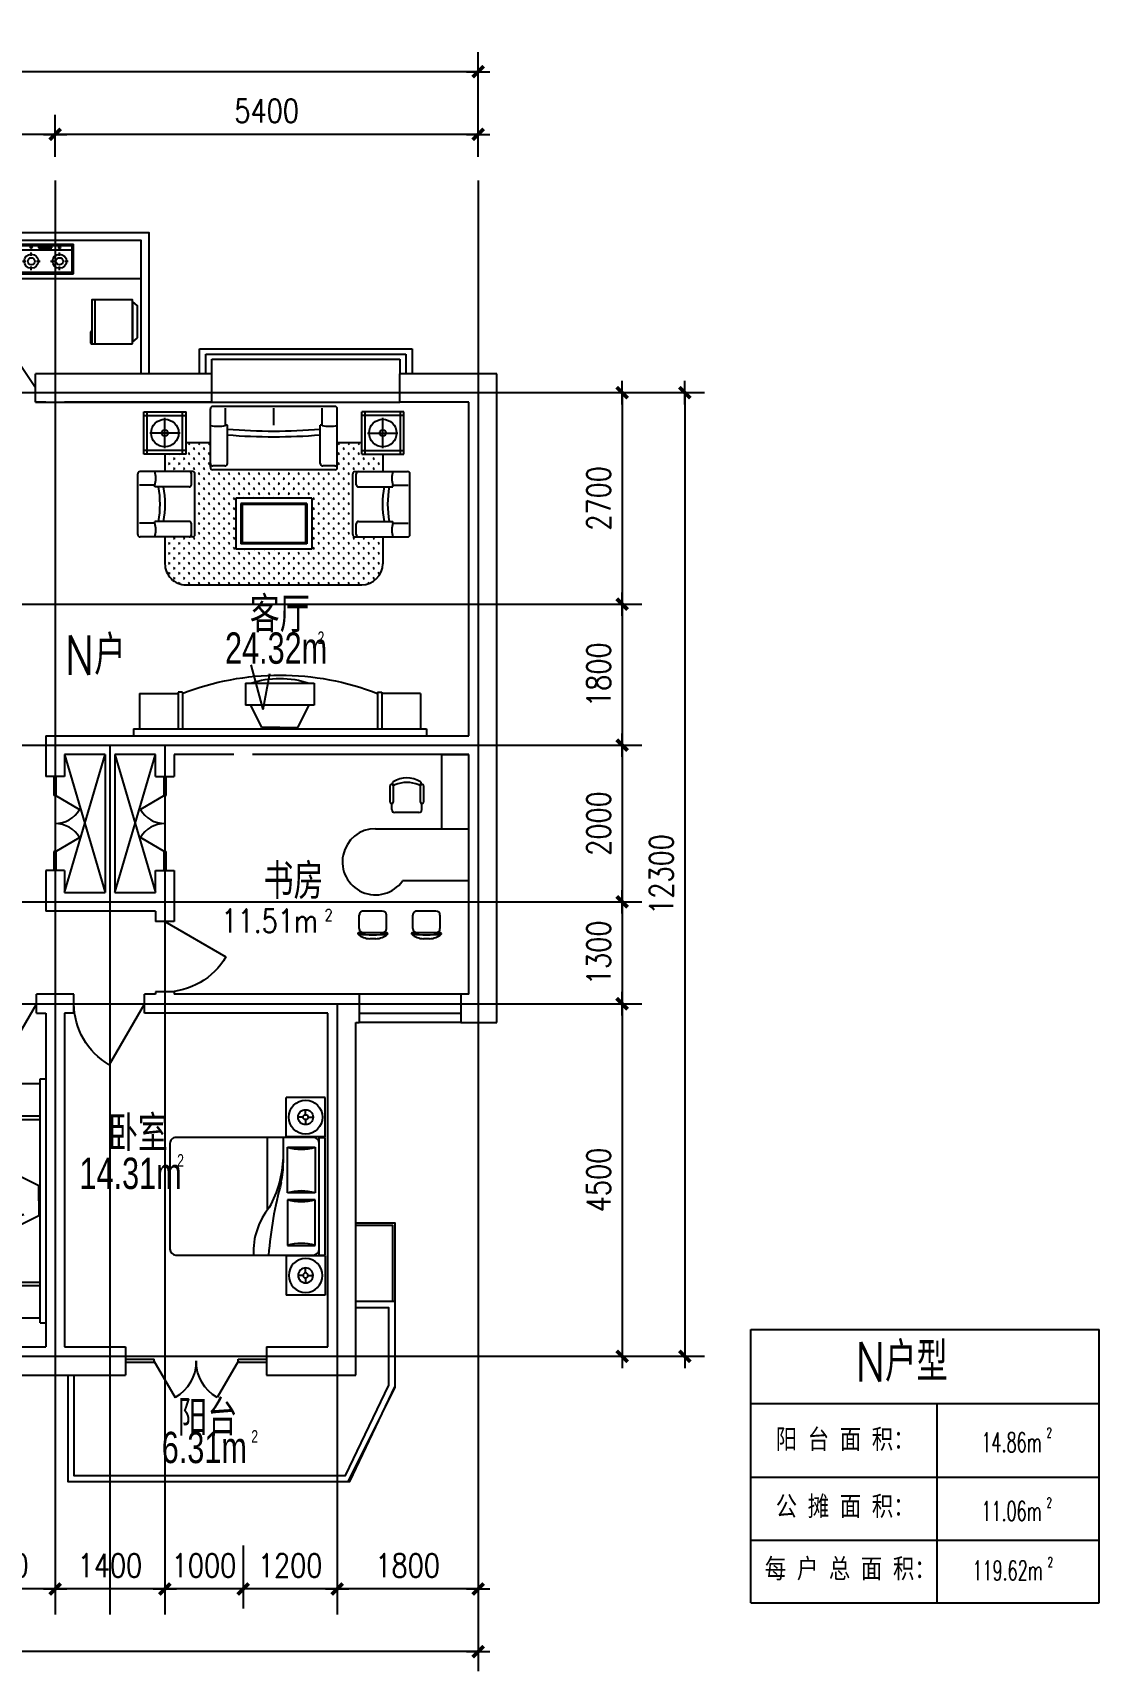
# Model space of a CAD drawing. Header units: millimetres. Extents: x 1132 to 30928, y 558 to 21471.
# Drawn here: x 17314 to 30928, y 558 to 21471 of the extents above; entities that cross this region are included whole.
import ezdxf
from ezdxf.enums import TextEntityAlignment as Align

# ---------------------------------------------------------------- set-up
doc = ezdxf.new("R2010")
doc.units = ezdxf.units.MM
for name, color, linetype in [('BALCONY', 6, 'Continuous'), ('DOTE', 1, 'Continuous'), ('PUB_DIM', 3, 'Continuous'), ('PUB_TEXT', 7, 'Continuous'), ('PUB_WALL', 255, 'Continuous'), ('STAIR', 2, 'Continuous'), ('WALL', 255, 'Continuous'), ('WINDOW', 2, 'Continuous'), ('WINDOW_TEXT', 7, 'Continuous'), ('家具布置', 6, 'Continuous')]:
    doc.layers.add(name, color=color, linetype=linetype)
doc.styles.add('-宋体', font='SimSun.ttf', dxfattribs={"width": 0.8})
doc.styles.add('_HZTXT', font='txt.shx', dxfattribs={"bigfont": 'HZTXT.shx'})
doc.styles.add('DIM_FONT', font='SIMPLEX.shx', dxfattribs={"width": 0.8})
doc.styles.add('SIMPLEX', font='SIMPLEX.SHX')
doc.styles.get("Standard").update_dxf_attribs({"font": 'arial.ttf'})
doc.dimstyles.new('DIMN', dxfattribs={"dimtxt": 300, "dimasz": 1, "dimexe": 250, "dimexo": 300, "dimgap": 150, "dimtad": 1, "dimdec": 0, "dimdsep": 46, "dimtxsty": 'DIM_FONT', "dimblk": '_DIMX', "dimcen": 2.5, "dimclrt": 7, "dimadec": 0, "dimazin": 0, "dimtfac": 1, "dimtdec": 0, "dimtix": 1, "dimtmove": 2, "dimatfit": 3, "dimldrblk": '_DIMX', "dimfxl": 1, "dimtolj": 1, "dimtzin": 0, "dimarcsym": 0})

# ---------------------------------------------------------------- blocks, each defined once
blk = doc.blocks.new('_DIMX')
blk.add_line((-150, 0), (150, 0))
at = {"const_width": 50}
blk.add_lwpolyline([(-70, -70), (70, 70)], dxfattribs=at)
blk = doc.blocks.new('*D69')
at = {"layer": 'DEFPOINTS', "color": 0, "transparency": 16777216}
for p in [(4400, 2461), (23000, 2461), (4400, 808)]:
    blk.add_point(p, dxfattribs=at)
at = {"layer": 'PUB_DIM', "color": 0, "lineweight": -2, "transparency": 16777216}
for p, q in [((4400, 2161), (4400, 558)), ((23000, 2161), (23000, 558)), ((22999, 808), (4401, 808))]:
    blk.add_line(p, q, dxfattribs=at)
at = {"layer": 'PUB_DIM', "color": 0, "lineweight": -2, "transparency": 16777216, "rotation": 180}
blk.add_blockref('_DIMX', (4400, 808), dxfattribs=at)
at = {"layer": 'PUB_DIM', "color": 0, "lineweight": -2, "transparency": 16777216}
blk.add_blockref('_DIMX', (23000, 808), dxfattribs=at)
at = {"layer": 'PUB_DIM', "color": 7, "transparency": 16777216, "insert": (13700, 1108), "char_height": 300, "attachment_point": 5, "style": 'DIM_FONT'}
blk.add_mtext('\\A1;18600', dxfattribs=at)
blk = doc.blocks.new('*D70')
at = {"layer": 'DEFPOINTS', "color": 0, "transparency": 16777216}
for p in [(4400, 20974), (4400, 19587), (23000, 19587)]:
    blk.add_point(p, dxfattribs=at)
at = {"layer": 'PUB_DIM', "color": 0, "lineweight": -2, "transparency": 16777216}
for p, q in [((4400, 19887), (4400, 21224)), ((23000, 19887), (23000, 21224)), ((22999, 20974), (4401, 20974))]:
    blk.add_line(p, q, dxfattribs=at)
at = {"layer": 'PUB_DIM', "color": 0, "lineweight": -2, "transparency": 16777216, "rotation": 180}
blk.add_blockref('_DIMX', (4400, 20974), dxfattribs=at)
at = {"layer": 'PUB_DIM', "color": 0, "lineweight": -2, "transparency": 16777216}
blk.add_blockref('_DIMX', (23000, 20974), dxfattribs=at)
at = {"layer": 'PUB_DIM', "color": 7, "transparency": 16777216, "insert": (13700, 21274), "char_height": 300, "attachment_point": 5, "style": 'DIM_FONT'}
blk.add_mtext('\\A1;18600', dxfattribs=at)
blk = doc.blocks.new('*D71')
at = {"layer": 'DEFPOINTS', "color": 0, "transparency": 16777216}
for p in [(17600, 2461), (19000, 2461), (17600, 1608)]:
    blk.add_point(p, dxfattribs=at)
at = {"layer": 'PUB_DIM', "color": 0, "lineweight": -2, "transparency": 16777216}
for p, q in [((17600, 2161), (17600, 1358)), ((19000, 2161), (19000, 1358)), ((18999, 1608), (17601, 1608))]:
    blk.add_line(p, q, dxfattribs=at)
at = {"layer": 'PUB_DIM', "color": 0, "lineweight": -2, "transparency": 16777216, "rotation": 180}
blk.add_blockref('_DIMX', (17600, 1608), dxfattribs=at)
at = {"layer": 'PUB_DIM', "color": 0, "lineweight": -2, "transparency": 16777216}
blk.add_blockref('_DIMX', (19000, 1608), dxfattribs=at)
at = {"layer": 'PUB_DIM', "color": 7, "transparency": 16777216, "insert": (18300, 1908), "char_height": 300, "attachment_point": 5, "style": 'DIM_FONT'}
blk.add_mtext('\\A1;1400', dxfattribs=at)
blk = doc.blocks.new('M_A1SFU')
blk.add_line((-0.5, 0), (0, -0.866))
blk.add_arc((-0.5, 0), 1, 300, 0)
blk = doc.blocks.new('*D72')
at = {"layer": 'DEFPOINTS', "color": 0, "transparency": 16777216}
for p in [(17600, 20174), (17600, 19587), (23000, 19587)]:
    blk.add_point(p, dxfattribs=at)
at = {"layer": 'PUB_DIM', "color": 0, "lineweight": -2, "transparency": 16777216}
for p, q in [((17600, 19887), (17600, 20424)), ((23000, 19887), (23000, 20424)), ((22999, 20174), (17601, 20174))]:
    blk.add_line(p, q, dxfattribs=at)
at = {"layer": 'PUB_DIM', "color": 0, "lineweight": -2, "transparency": 16777216, "rotation": 180}
blk.add_blockref('_DIMX', (17600, 20174), dxfattribs=at)
at = {"layer": 'PUB_DIM', "color": 0, "lineweight": -2, "transparency": 16777216}
blk.add_blockref('_DIMX', (23000, 20174), dxfattribs=at)
at = {"layer": 'PUB_DIM', "color": 7, "transparency": 16777216, "insert": (20300, 20474), "char_height": 300, "attachment_point": 5, "style": 'DIM_FONT'}
blk.add_mtext('\\A1;5400', dxfattribs=at)
blk = doc.blocks.new('_E0QFP')
blk.add_line((-10, 70), (690, 70))
for points in [[(-10, 670), (690, 670), (690, 20), (-10, 20)], [(85, 750), (595, 750), (665, 670), (15, 670)]]:
    blk.add_lwpolyline(points, close=True)
blk.add_lwpolyline([(-10, 20), (190, 20), (190, 10, -0.414214), (180, 0), (0, 0, -0.414214), (-10, 10)], format="xyb", close=True)
at = {"style": 'DIM_FONT', "width": 0.8, "flags": 9}
for tag in ['XSIZE', 'YSIZE']:
    blk.add_attdef(tag, (0, 0), '', height=0.5, dxfattribs=at)
blk = doc.blocks.new('A$C75D87381')
at = {"layer": '家具布置', "rotation": 180}
blk.add_blockref('_E0QFP', (690, 750), dxfattribs=at)
blk = doc.blocks.new('A$C45721480')
at = {"xscale": 0.8, "yscale": 0.8, "zscale": 0.8, "rotation": 270}
blk.add_blockref('A$C75D87381', (0, 560), dxfattribs=at)
blk = doc.blocks.new('*D81')
at = {"layer": 'DEFPOINTS', "color": 0, "transparency": 16777216}
for p in [(16100, 2461), (17600, 2461), (16100, 1608)]:
    blk.add_point(p, dxfattribs=at)
at = {"layer": 'PUB_DIM', "color": 0, "lineweight": -2, "transparency": 16777216}
for p, q in [((16100, 2161), (16100, 1358)), ((17600, 2161), (17600, 1358)), ((17599, 1608), (16101, 1608))]:
    blk.add_line(p, q, dxfattribs=at)
at = {"layer": 'PUB_DIM', "color": 0, "lineweight": -2, "transparency": 16777216, "rotation": 180}
blk.add_blockref('_DIMX', (16100, 1608), dxfattribs=at)
at = {"layer": 'PUB_DIM', "color": 0, "lineweight": -2, "transparency": 16777216}
blk.add_blockref('_DIMX', (17600, 1608), dxfattribs=at)
at = {"layer": 'PUB_DIM', "color": 7, "transparency": 16777216, "insert": (16850, 1908), "char_height": 300, "attachment_point": 5, "style": 'DIM_FONT'}
blk.add_mtext('\\A1;1500', dxfattribs=at)
blk = doc.blocks.new('A$C6EB1532F')
at = {"layer": '家具布置'}
for p, q in [((80, 3463), (0, 3463)), ((80, 0), (80, 3463)), ((500, 3393), (80, 3393)), ((500, 3393), (500, 2935)), ((516, 2935), (80, 2935)), ((516, 2885), (516, 2935)), ((516, 2885), (80, 2885)), ((516, 578), (80, 578)), ((516, 528), (80, 528)), ((500, 70), (500, 528)), ((516, 578), (516, 528)), ((80, 0), (0, 0)), ((500, 70), (80, 70))]:
    blk.add_line(p, q, dxfattribs=at)
at = {"layer": '家具布置', "linetype": 'ByBlock'}
for p, q in [((363, 2136), (363, 1326)), ((622, 2136), (363, 2136)), ((622, 1326), (622, 2136)), ((99, 1943), (363, 2076)), ((99, 1731), (99, 1943)), ((99, 1731), (99, 1519)), ((311, 1532), (735, 1611)), ((99, 1519), (363, 1387)), ((311, 1532), (839, 1392)), ((622, 1326), (363, 1326))]:
    blk.add_line(p, q, dxfattribs=at)
at = {"layer": '家具布置'}
blk.add_arc((-2461, 1731), 3178, 338.718, 21.282, dxfattribs=at)
at = {"layer": '家具布置', "linetype": 'ByBlock'}
blk.add_arc((-400, 1731), 1078, 341.2967, 18.7033, dxfattribs=at)
blk = doc.blocks.new('*D60')
at = {"layer": 'DEFPOINTS', "color": 0, "transparency": 16777216}
for p in [(15000, 20174), (15000, 19587), (17600, 19587)]:
    blk.add_point(p, dxfattribs=at)
at = {"layer": 'PUB_DIM', "color": 0, "lineweight": -2, "transparency": 16777216}
for p, q in [((15000, 19887), (15000, 20424)), ((17600, 19887), (17600, 20424)), ((17599, 20174), (15001, 20174))]:
    blk.add_line(p, q, dxfattribs=at)
at = {"layer": 'PUB_DIM', "color": 0, "lineweight": -2, "transparency": 16777216, "rotation": 180}
blk.add_blockref('_DIMX', (15000, 20174), dxfattribs=at)
at = {"layer": 'PUB_DIM', "color": 0, "lineweight": -2, "transparency": 16777216}
blk.add_blockref('_DIMX', (17600, 20174), dxfattribs=at)
at = {"layer": 'PUB_DIM', "color": 7, "transparency": 16777216, "insert": (16300, 20474), "char_height": 300, "attachment_point": 5, "style": 'DIM_FONT'}
blk.add_mtext('\\A1;2600', dxfattribs=at)
blk = doc.blocks.new('M_A8WDW')
for p, q in [((-0.5, 0.011), (-0.299, 0.011)), ((-0.3, 0), (-0.15, -0.26)), ((-0.299, -0.013), (-0.299, 0.013)), ((0.3, 0), (0.15, -0.26)), ((0.299, -0.013), (0.299, 0.013)), ((0.299, 0.011), (0.5, 0.011)), ((-0.5, -0.011), (-0.299, -0.011)), ((0.299, -0.011), (0.5, -0.011))]:
    blk.add_line(p, q)
for centre, start, end in [((-0.3, 0), 300, 0), ((0.3, 0), 180, 240)]:
    blk.add_arc(centre, 0.3, start, end)
blk = doc.blocks.new('M_B8IMA')
for p, q in [((0.2774, 1.9293), (0.202, 1.6557)), ((0.5, 0), (0.2774, 1.9293)), ((0.202, 1.6557), (0.1396, 1.3096)), ((0.1396, 1.3096), (0.093, 0.9062)), ((0.093, 0.9062), (0.0642, 0.4632)), ((-0.5, 0.5), (0.0562, 0.5)), ((0.0562, 0.5), (0.0562, -0.5)), ((0.0642, 0.4632), (0.0545, 0)), ((-0.5, 0.15), (0.0562, 0.15)), ((-0.5, -0.15), (0.0562, -0.15)), ((-0.5, -0.5), (0.0562, -0.5))]:
    blk.add_line(p, q)
blk = doc.blocks.new('A$C67D46364')
at = {"layer": '家具布置'}
for p, q in [((0, 720), (378, 720)), ((0, 720), (0, 0)), ((18, 702), (360, 702)), ((18, 702), (18, 18)), ((159, 653), (159, 608)), ((306, 702), (306, 18)), ((360, 702), (360, 18)), ((378, 720), (378, 0)), ((47, 540), (92, 540)), ((159, 473), (159, 428)), ((227, 540), (272, 540)), ((330, 448), (330, 277)), ((344, 448), (330, 448)), ((344, 277), (344, 448)), ((159, 293), (159, 248)), ((330, 277), (344, 277)), ((0, 0), (378, 0)), ((18, 18), (360, 18)), ((47, 180), (92, 180)), ((159, 113), (159, 68)), ((227, 180), (272, 180))]:
    blk.add_line(p, q, dxfattribs=at)
for centre, radius in [((159, 540), 90), ((159, 540), 45), ((336, 541), 10.8), ((159, 180), 90), ((159, 180), 45), ((333, 180), 10.8)]:
    blk.add_circle(centre, radius, dxfattribs=at)
blk = doc.blocks.new('*D84')
at = {"layer": 'DEFPOINTS', "color": 0, "transparency": 16777216}
for p in [(23665, 9078), (23665, 4578), (24838, 4578)]:
    blk.add_point(p, dxfattribs=at)
at = {"layer": 'PUB_DIM', "color": 0, "lineweight": -2, "transparency": 16777216}
for p, q in [((23965, 9078), (25088, 9078)), ((24838, 9077), (24838, 4579)), ((23965, 4578), (25088, 4578))]:
    blk.add_line(p, q, dxfattribs=at)
for p, rotation in [((24838, 9078), 90), ((24838, 4578), 270)]:
    blk.add_blockref('_DIMX', p, dxfattribs=dict(at, rotation=rotation))
at = {"layer": 'PUB_DIM', "color": 7, "transparency": 16777216, "insert": (24538, 6828), "char_height": 300, "attachment_point": 5, "rotation": 90, "style": 'DIM_FONT'}
blk.add_mtext('\\A1;4500', dxfattribs=at)
blk = doc.blocks.new('*D85')
at = {"layer": 'DEFPOINTS', "color": 0, "transparency": 16777216}
for p in [(23665, 16878), (23665, 4578), (25638, 4578)]:
    blk.add_point(p, dxfattribs=at)
at = {"layer": 'PUB_DIM', "color": 0, "lineweight": -2, "transparency": 16777216}
for p, q in [((23965, 16878), (25888, 16878)), ((25638, 16877), (25638, 4579)), ((23965, 4578), (25888, 4578))]:
    blk.add_line(p, q, dxfattribs=at)
for p, rotation in [((25638, 16878), 90), ((25638, 4578), 270)]:
    blk.add_blockref('_DIMX', p, dxfattribs=dict(at, rotation=rotation))
at = {"layer": 'PUB_DIM', "color": 7, "transparency": 16777216, "insert": (25338, 10728), "char_height": 300, "attachment_point": 5, "rotation": 90, "style": 'DIM_FONT'}
blk.add_mtext('\\A1;12300', dxfattribs=at)
blk = doc.blocks.new('*D86')
at = {"layer": 'DEFPOINTS', "color": 0, "transparency": 16777216}
for p in [(21200, 2461), (23000, 2461), (21200, 1608)]:
    blk.add_point(p, dxfattribs=at)
at = {"layer": 'PUB_DIM', "color": 0, "lineweight": -2, "transparency": 16777216}
for p, q in [((21200, 2161), (21200, 1358)), ((23000, 2161), (23000, 1358)), ((22999, 1608), (21201, 1608))]:
    blk.add_line(p, q, dxfattribs=at)
at = {"layer": 'PUB_DIM', "color": 0, "lineweight": -2, "transparency": 16777216, "rotation": 180}
blk.add_blockref('_DIMX', (21200, 1608), dxfattribs=at)
at = {"layer": 'PUB_DIM', "color": 0, "lineweight": -2, "transparency": 16777216}
blk.add_blockref('_DIMX', (23000, 1608), dxfattribs=at)
at = {"layer": 'PUB_DIM', "color": 7, "transparency": 16777216, "insert": (22100, 1908), "char_height": 300, "attachment_point": 5, "style": 'DIM_FONT'}
blk.add_mtext('\\A1;1800', dxfattribs=at)
blk = doc.blocks.new('*D87')
at = {"layer": 'DEFPOINTS', "color": 0, "transparency": 16777216}
for p in [(19000, 2461), (20000, 2461), (19000, 1608)]:
    blk.add_point(p, dxfattribs=at)
at = {"layer": 'PUB_DIM', "color": 0, "lineweight": -2, "transparency": 16777216}
for p, q in [((19000, 2161), (19000, 1358)), ((20000, 2161), (20000, 1358)), ((18999, 1608), (18998, 1608)), ((20000, 1608), (19000, 1608)), ((20001, 1608), (20002, 1608))]:
    blk.add_line(p, q, dxfattribs=at)
blk.add_blockref('_DIMX', (19000, 1608), dxfattribs=at)
at = {"layer": 'PUB_DIM', "color": 0, "lineweight": -2, "transparency": 16777216, "rotation": 180}
blk.add_blockref('_DIMX', (20000, 1608), dxfattribs=at)
at = {"layer": 'PUB_DIM', "color": 7, "transparency": 16777216, "insert": (19500, 1908), "char_height": 300, "attachment_point": 5, "style": 'DIM_FONT'}
blk.add_mtext('\\A1;1000', dxfattribs=at)
blk = doc.blocks.new('*D88')
at = {"layer": 'DEFPOINTS', "color": 0, "transparency": 16777216}
for p in [(20000, 2461), (21200, 2461), (20000, 1608)]:
    blk.add_point(p, dxfattribs=at)
at = {"layer": 'PUB_DIM', "color": 0, "lineweight": -2, "transparency": 16777216}
for p, q in [((20000, 2161), (20000, 1358)), ((21200, 2161), (21200, 1358)), ((21199, 1608), (20001, 1608))]:
    blk.add_line(p, q, dxfattribs=at)
at = {"layer": 'PUB_DIM', "color": 0, "lineweight": -2, "transparency": 16777216, "rotation": 180}
blk.add_blockref('_DIMX', (20000, 1608), dxfattribs=at)
at = {"layer": 'PUB_DIM', "color": 0, "lineweight": -2, "transparency": 16777216}
blk.add_blockref('_DIMX', (21200, 1608), dxfattribs=at)
at = {"layer": 'PUB_DIM', "color": 7, "transparency": 16777216, "insert": (20600, 1908), "char_height": 300, "attachment_point": 5, "style": 'DIM_FONT'}
blk.add_mtext('\\A1;1200', dxfattribs=at)
blk = doc.blocks.new('12PLMP12')
at = {"color": 0, "linetype": 'ByBlock'}
for p, q in [((-1.25, 0), (-3.75, 0)), ((0, 1.25), (0, 3.75)), ((1.25, 0), (3.75, 0)), ((0, -1.25), (0, -3.75))]:
    blk.add_line(p, q, dxfattribs=at)
for radius in [8.5, 3.75, 1.25]:
    blk.add_circle((0, 0), radius, dxfattribs=at)
blk = doc.blocks.new('A$C3C5D3AC8')
at = {"layer": '家具布置'}
for p, q in [((1481, 2020), (1481, 2520)), ((1981, 2520), (1481, 2520)), ((1981, 2020), (1981, 2520)), ((0, 1934), (0, 586)), ((1829, 2010), (76, 2010)), ((1245, 1094), (1245, 2010)), ((1448, 1699), (1448, 2010)), ((1981, 2020), (1481, 2020)), ((1499, 1303), (1499, 1887)), ((1499, 1887), (1854, 1887)), ((1854, 1887), (1854, 1303)), ((1905, 510), (1905, 2010)), ((1905, 2010), (1981, 2010)), ((1981, 510), (1981, 2010)), ((1854, 1303), (1499, 1303)), ((1499, 1217), (1499, 633)), ((1854, 1217), (1499, 1217)), ((1854, 633), (1854, 1217)), ((1499, 633), (1854, 633)), ((76, 510), (1829, 510)), ((1981, 500), (1481, 500)), ((1481, 500), (1481, 0)), ((1905, 510), (1981, 510)), ((1981, 500), (1981, 0)), ((1981, 0), (1481, 0))]:
    blk.add_line(p, q, dxfattribs=at)
for centre, radius, start, end in [((76, 1934), 76.2, 90, 180), ((1676, 2496), 635, 253.7398, 286.2602), ((1829, 1934), 76.2, 0, 90), ((51, 1803), 1397, 330.7142, 358.0668), ((228, 1699), 1219, 347.5333, 0.0186), ((6299, 102), 5058, 164.7211, 175.3804), ((1676, 693), 635, 73.7398, 106.2602), ((1962, 548), 898, 140.4539, 182.4327), ((1676, 1827), 635, 253.7398, 286.2602), ((1676, 24), 635, 73.7398, 106.2602), ((76, 586), 76.2, 180, 270), ((1829, 586), 76.2, 270, 0)]:
    blk.add_arc(centre, radius, start, end, dxfattribs=at)
at = {"layer": '家具布置', "xscale": 25.40000000000001, "yscale": 25.40000000000001, "zscale": 25.40000000000001, "rotation": 90}
blk.add_blockref('12PLMP12', (1731, 2270), dxfattribs=at)
at = {"layer": '家具布置', "extrusion": (0, 0, -1), "xscale": 25.40000000000001, "yscale": 25.40000000000001, "zscale": -25.40000000000001, "rotation": 270}
blk.add_blockref('12PLMP12', (-1731, 250), dxfattribs=at)
blk = doc.blocks.new('A$C0D1E5493')
at = {"xscale": -1}
blk.add_blockref('A$C3C5D3AC8', (1981, 0), dxfattribs=at)
blk = doc.blocks.new('*D89')
at = {"layer": 'DEFPOINTS', "color": 0, "transparency": 16777216}
for p in [(23665, 14178), (23665, 12378), (24838, 12378)]:
    blk.add_point(p, dxfattribs=at)
at = {"layer": 'PUB_DIM', "color": 0, "lineweight": -2, "transparency": 16777216}
for p, q in [((23965, 14178), (25088, 14178)), ((24838, 14177), (24838, 12379)), ((23965, 12378), (25088, 12378))]:
    blk.add_line(p, q, dxfattribs=at)
for p, rotation in [((24838, 14178), 90), ((24838, 12378), 270)]:
    blk.add_blockref('_DIMX', p, dxfattribs=dict(at, rotation=rotation))
at = {"layer": 'PUB_DIM', "color": 7, "transparency": 16777216, "insert": (24538, 13278), "char_height": 300, "attachment_point": 5, "rotation": 90, "style": 'DIM_FONT'}
blk.add_mtext('\\A1;1800', dxfattribs=at)
blk = doc.blocks.new('*D90')
at = {"layer": 'DEFPOINTS', "color": 0, "transparency": 16777216}
for p in [(23665, 16878), (23665, 14178), (24838, 14178)]:
    blk.add_point(p, dxfattribs=at)
at = {"layer": 'PUB_DIM', "color": 0, "lineweight": -2, "transparency": 16777216}
for p, q in [((23965, 16878), (25088, 16878)), ((24838, 16877), (24838, 14179)), ((23965, 14178), (25088, 14178))]:
    blk.add_line(p, q, dxfattribs=at)
for p, rotation in [((24838, 16878), 90), ((24838, 14178), 270)]:
    blk.add_blockref('_DIMX', p, dxfattribs=dict(at, rotation=rotation))
at = {"layer": 'PUB_DIM', "color": 7, "transparency": 16777216, "insert": (24538, 15528), "char_height": 300, "attachment_point": 5, "rotation": 90, "style": 'DIM_FONT'}
blk.add_mtext('\\A1;2700', dxfattribs=at)
blk = doc.blocks.new('*D91')
at = {"layer": 'DEFPOINTS', "color": 0, "transparency": 16777216}
for p in [(23665, 12378), (23665, 10378), (24838, 10378)]:
    blk.add_point(p, dxfattribs=at)
at = {"layer": 'PUB_DIM', "color": 0, "lineweight": -2, "transparency": 16777216}
for p, q in [((23965, 12378), (25088, 12378)), ((24838, 12377), (24838, 10379)), ((23965, 10378), (25088, 10378))]:
    blk.add_line(p, q, dxfattribs=at)
for p, rotation in [((24838, 12378), 90), ((24838, 10378), 270)]:
    blk.add_blockref('_DIMX', p, dxfattribs=dict(at, rotation=rotation))
at = {"layer": 'PUB_DIM', "color": 7, "transparency": 16777216, "insert": (24538, 11378), "char_height": 300, "attachment_point": 5, "rotation": 90, "style": 'DIM_FONT'}
blk.add_mtext('\\A1;2000', dxfattribs=at)
blk = doc.blocks.new('M_C38OKK')
for p, q in [((-969, 1545), (-969, 1644)), ((-869, 1365), (-869, 1825)), ((-801, 1820), (-576, 1820)), ((-509, 1437), (-509, 1752)), ((-801, 1370), (-576, 1370)), ((860, 1550), (860, 0)), ((-8, 0), (-8, 1102)), ((1128, 830), (1128, 1230)), ((1178, 1280), (1278, 1280)), ((1303, 1305), (1578, 1305)), ((1578, 1255), (1303, 1255)), ((-869, 473), (-869, 933)), ((-801, 928), (-576, 928)), ((-509, 546), (-509, 861)), ((-969, 654), (-969, 753)), ((1178, 780), (1278, 780)), ((1303, 805), (1578, 805)), ((1578, 755), (1303, 755)), ((-801, 478), (-576, 478)), ((860, 450), (2092, 450)), ((2092, 450), (2092, 0)), ((-8, 0), (2092, 0))]:
    blk.add_line(p, q)
for centre, radius, start, end in [((310, 1550), 550, 360, 234.6112), ((-653, 1635), 316, 139.2735, 178.2349), ((1809, 1595), 2713, 174.8023, 185.1977), ((-885, 1834), 10, 67.33, 139.2735), ((-889, 1825), 20, 360, 67.33), ((-801, 1752), 67.5, 90, 180), ((-576, 1752), 67.5, 360, 90), ((-653, 1555), 316, 181.7651, 220.7265), ((-889, 1365), 20, 292.67, 360), ((-801, 1437), 67.5, 180, 270), ((-576, 1437), 67.5, 270, 360), ((-885, 1356), 10, 220.7265, 292.67), ((1178, 1230), 50, 90, 180), ((1303, 1280), 25, 90, 270), ((1578, 1280), 25, 270, 90), ((1617, 1240), 28.1, 31.8908, 201.2393), ((1076, 1030), 552, 338.7607, 21.2393), ((1279, 1030), 426, 328.1092, 31.8908), ((-653, 743), 316, 139.2735, 178.2349), ((1809, 703), 2713, 174.8023, 185.1977), ((-885, 942), 10, 67.33, 139.2735), ((-889, 933), 20, 360, 67.33), ((-801, 861), 67.5, 90, 180), ((-576, 861), 67.5, 360, 90), ((1178, 830), 50, 180, 270), ((1617, 820), 28.1, 158.7607, 328.1092), ((-653, 663), 316, 181.7651, 220.7265), ((-801, 546), 67.5, 180, 270), ((-576, 546), 67.5, 270, 360), ((1303, 780), 25, 90, 270), ((1578, 780), 25, 270, 90), ((-885, 464), 10, 220.7265, 292.67), ((-889, 473), 20, 292.67, 360)]:
    blk.add_arc(centre, radius, start, end)
at = {"width": 0.8, "flags": 9}
for tag in ['XSIZE', 'YSIZE']:
    blk.add_attdef(tag, (0, 0), '', height=0.5, dxfattribs=at)
blk = doc.blocks.new('_WBLK')
for p, q in [((-0.5, 0.5), (0.5, 0.5)), ((0.5, 0.167), (-0.5, 0.167)), ((0.5, -0.167), (-0.5, -0.167)), ((-0.5, -0.5), (0.5, -0.5))]:
    blk.add_line(p, q)
at = {"layer": 'WINDOW_TEXT', "style": 'SIMPLEX', "flags": 9}
blk.add_attdef('A', text='', height=1, dxfattribs=at).set_placement((0, 1.5), align=Align.MIDDLE)
blk = doc.blocks.new('*D92')
at = {"layer": 'DEFPOINTS', "color": 0, "transparency": 16777216}
for p in [(23665, 10378), (23665, 9078), (24838, 9078)]:
    blk.add_point(p, dxfattribs=at)
at = {"layer": 'PUB_DIM', "color": 0, "lineweight": -2, "transparency": 16777216}
for p, q in [((23965, 10378), (25088, 10378)), ((24838, 10377), (24838, 9079)), ((23965, 9078), (25088, 9078))]:
    blk.add_line(p, q, dxfattribs=at)
for p, rotation in [((24838, 10378), 90), ((24838, 9078), 270)]:
    blk.add_blockref('_DIMX', p, dxfattribs=dict(at, rotation=rotation))
at = {"layer": 'PUB_DIM', "color": 7, "transparency": 16777216, "insert": (24538, 9728), "char_height": 300, "attachment_point": 5, "rotation": 90, "style": 'DIM_FONT'}
blk.add_mtext('\\A1;1300', dxfattribs=at)
blk = doc.blocks.new('A$C21544F06')
at = {"layer": '家具布置'}
h = blk.add_hatch(dxfattribs=at)
h.set_pattern_fill('GRASS', color=256, scale=100, style=0)
h.set_pattern_definition([(90, (-71558.435, 48106.934), (-70.71068, 70.71068), [18.75, -122.67136]), (45, (-71558.44, 48106.93), (-70.71068, 70.71068), [18.75, -81.25]), (135, (-71558.44, 48106.93), (-70.71068, -70.71068), [18.75, -81.25])])
edge = h.paths.add_edge_path()
edge.add_line((1851, 3475), (2231, 3475))
edge.add_arc((2231, 3175), 300, 0, 90, ccw=False)
edge.add_line((2531, 3175), (2531, 1929))
edge.add_line((2531, 1929), (2024, 1929))
edge.add_line((2024, 1929), (2024, 2469))
edge.add_line((2024, 2469), (1304, 2469))
edge.add_line((1304, 2469), (1304, 1929))
edge.add_line((1304, 1929), (899, 1929))
edge.add_line((899, 1929), (899, 2793))
edge.add_arc((844, 2785), 56, 8.2578, 128.1393)
edge.add_line((809, 2829), (515, 2829))
edge.add_line((515, 2829), (515, 3175))
edge.add_line((515, 3175), (678, 3175))
edge.add_line((678, 3175), (678, 3475))
edge.add_line((678, 3475), (924, 3475))
edge.add_line((924, 3475), (924, 3130))
edge.add_arc((964, 3099), 50.4, 141.8607, 261.7422)
edge.add_line((957, 3049), (1819, 3049))
edge.add_arc((1812, 3099), 50.4, 278.2578, 398.1393)
edge.add_line((1851, 3130), (1851, 3475))
edge = h.paths.add_edge_path()
edge.add_line((1851, 384), (2231, 384))
edge.add_arc((2231, 684), 300, 270, 360)
edge.add_line((2531, 684), (2531, 1929))
edge.add_line((2531, 1929), (2024, 1929))
edge.add_line((2024, 1929), (2024, 1389))
edge.add_line((2024, 1389), (1304, 1389))
edge.add_line((1304, 1389), (1304, 1929))
edge.add_line((1304, 1929), (899, 1929))
edge.add_line((899, 1929), (899, 1065))
edge.add_arc((844, 1073), 56, 231.8607, 351.7422, ccw=False)
edge.add_line((809, 1029), (515, 1029))
edge.add_line((515, 1029), (515, 684))
edge.add_line((515, 684), (678, 684))
edge.add_line((678, 684), (678, 384))
edge.add_line((678, 384), (924, 384))
edge.add_line((924, 384), (924, 729))
edge.add_arc((964, 760), 50.4, 98.2578, 218.1393, ccw=False)
edge.add_line((957, 810), (1819, 810))
edge.add_arc((1812, 760), 50.4, -38.1393, 81.7422, ccw=False)
edge.add_line((1851, 729), (1851, 384))
for p, q in [((78, 3775), (78, 3175)), ((678, 3775), (78, 3775)), ((678, 3725), (78, 3725)), ((128, 3775), (128, 3175)), ((628, 3175), (628, 3775)), ((678, 3175), (678, 3775)), ((924, 3081), (924, 3826)), ((1819, 3859), (957, 3859)), ((1119, 3616), (1119, 3834)), ((1657, 3616), (1657, 3834)), ((1851, 3081), (1851, 3826)), ((378, 3260), (378, 3690)), ((1143, 3616), (1119, 3616)), ((1143, 3130), (1143, 3616)), ((1632, 3130), (1632, 3616)), ((1657, 3616), (1632, 3616)), ((593, 3475), (163, 3475)), ((678, 3475), (924, 3475)), ((1851, 3475), (2231, 3475)), ((678, 3225), (78, 3225)), ((678, 3175), (78, 3175)), ((515, 3175), (515, 2829)), ((1111, 3097), (957, 3097)), ((1819, 3049), (957, 3049)), ((1819, 3097), (1665, 3097)), ((2531, 684), (2531, 3175)), ((0, 2793), (0, 1065)), ((863, 2829), (35, 2829)), ((845, 2793), (845, 2622)), ((899, 2793), (899, 1065)), ((269, 2613), (26, 2613)), ((269, 2613), (269, 2586)), ((809, 2586), (269, 2586)), ((1304, 2469), (2024, 2469)), ((1304, 2469), (1304, 1389)), ((1376, 2397), (1952, 2397)), ((1376, 2397), (1376, 1461)), ((1394, 2379), (1376, 2397)), ((1394, 2379), (1934, 2379)), ((1394, 2379), (1394, 1479)), ((1934, 2379), (1952, 2397)), ((1934, 2379), (1934, 1479)), ((1952, 2397), (1952, 1461)), ((2024, 2469), (2024, 1389)), ((269, 1929), (26, 1929)), ((1376, 1461), (1394, 1479)), ((1376, 1461), (1952, 1461)), ((1394, 1479), (1934, 1479)), ((1952, 1461), (1934, 1479)), ((269, 1245), (26, 1245)), ((269, 1272), (269, 1245)), ((809, 1272), (269, 1272)), ((845, 1236), (845, 1065)), ((1304, 1389), (2024, 1389)), ((863, 1029), (35, 1029)), ((515, 1029), (515, 684)), ((924, 778), (924, 32)), ((1819, 810), (957, 810)), ((1111, 761), (957, 761)), ((1143, 729), (1143, 243)), ((1632, 729), (1632, 243)), ((1819, 761), (1665, 761)), ((1851, 778), (1851, 32)), ((78, 84), (78, 684)), ((678, 684), (78, 684)), ((678, 634), (78, 634)), ((128, 84), (128, 684)), ((378, 599), (378, 169)), ((628, 684), (628, 84)), ((678, 684), (678, 84)), ((593, 384), (163, 384)), ((678, 384), (924, 384)), ((1143, 243), (1119, 243)), ((1119, 243), (1119, 24)), ((1657, 243), (1632, 243)), ((1657, 243), (1657, 24)), ((1851, 384), (2231, 384)), ((678, 134), (78, 134)), ((678, 84), (78, 84)), ((1819, 0), (957, 0))]:
    blk.add_line(p, q, dxfattribs=at)
for centre, radius in [((378, 3475), 195), ((378, 3475), 45), ((378, 384), 195), ((378, 384), 45)]:
    blk.add_circle(centre, radius, dxfattribs=at)
for centre, radius, start, end in [((957, 3826), 32.4, 90, 180), ((1819, 3826), 32.4, 0, 90), ((1021, 3992), 389, 255.5297, 284.4703), ((1388, 4788), 1245, 258.6611, 281.3389), ((1388, 4715), 1245, 258.6611, 281.3389), ((1754, 3992), 389, 255.5297, 284.4703), ((2231, 3175), 300, 0, 90), ((957, 3130), 32.4, 180, 270), ((957, 3081), 32.4, 180, 270), ((1111, 3130), 32.4, 270, 0), ((1665, 3130), 32.4, 180, 270), ((1819, 3130), 32.4, 270, 0), ((1819, 3081), 32.4, 270, 0), ((36, 2793), 36, 90, 180), ((-149, 2721), 432, 345.5297, 14.4703), ((809, 2793), 36, 0, 90), ((863, 2793), 36, 0, 90), ((-7657, 1929), 8007, 355.2934, 4.7066), ((-7576, 1929), 8007, 355.2934, 4.7066), ((809, 2622), 36, 270, 0), ((-149, 1137), 432, 345.5297, 14.4703), ((809, 1236), 36, 0, 90), ((36, 1065), 36, 180, 270), ((809, 1065), 36, 270, 0), ((863, 1065), 36, 270, 0), ((957, 778), 32.4, 90, 180), ((957, 729), 32.4, 90, 180), ((1111, 729), 32.4, 0, 90), ((1665, 729), 32.4, 90, 180), ((1819, 778), 32.4, 0, 90), ((1819, 729), 32.4, 0, 90), ((2231, 684), 300, 270, 0), ((1021, -134), 389, 75.5297, 104.4703), ((1388, -856), 1245, 78.6611, 101.3389), ((1388, -929), 1245, 78.6611, 101.3389), ((1754, -134), 389, 75.5297, 104.4703), ((957, 32), 32.4, 180, 270), ((1819, 32), 32.4, 270, 0)]:
    blk.add_arc(centre, radius, start, end, dxfattribs=at)

msp = doc.modelspace()

# ---------------------------------------------------------------- linework, layer by layer
for p, q in [((18700, 18328.2), (15100, 18328.2)), ((17720, 10498.2), (18240, 12258.2)), ((17720, 12258.2), (18240, 10498.2)), ((18360, 10498.2), (18880, 12258.2)), ((18360, 12258.2), (18880, 10498.2))]:
    msp.add_line(p, q)
at = {"layer": 'BALCONY'}
for points in [[(18800, 17125.4), (18800, 18918.4), (15000, 18918.4), (15000, 17718.2)], [(18700, 17125.4), (18700, 18818.4), (15100, 18818.4), (15100, 17718.2)]]:
    msp.add_lwpolyline(points, dxfattribs=at)
at = {"layer": 'DOTE'}
for p, q in [((17600, 19586.6), (17600, 1283.5)), ((23000, 19586.6), (23000, 1283.5)), ((3079.1, 16878.2), (24599.9, 16878.2)), ((3079.1, 14178.2), (24599.9, 14178.2)), ((3079.1, 12378.2), (24599.9, 12378.2)), ((18300, 12378.2), (18300, 1283.5)), ((19000, 12378.2), (19000, 1283.5)), ((3079.1, 10378.2), (24599.9, 10378.2)), ((3079.1, 9078.2), (24599.9, 9078.2)), ((21200, 9078.2), (21200, 1283.5)), ((3079.1, 4578.2), (24599.9, 4578.2))]:
    msp.add_line(p, q, dxfattribs=at)
at = {"layer": 'PUB_DIM'}
for p, q in [((26479.2, 1433), (26479.2, 4918.6)), ((26479.2, 4918.6), (30928.1, 4918.6)), ((30928.1, 1433), (30928.1, 4918.6)), ((26479.2, 3975.8), (30928.1, 3975.8)), ((28858.6, 1433), (28858.6, 3975.8)), ((28858.6, 1433), (28858.6, 3975.8)), ((26479.2, 3033), (30928.1, 3033)), ((26479.2, 2233), (30928.1, 2233)), ((26479.2, 1433), (30928.1, 1433))]:
    msp.add_line(p, q, dxfattribs=at)
at = {"layer": 'PUB_WALL'}
for p, q in [((19600, 17118.2), (17350, 17118.2)), ((17350, 16758.2), (17350, 17118.2)), ((19600, 16758.2), (19600, 17118.2)), ((22000, 16758.2), (22000, 17118.2)), ((23240, 17118.2), (22000, 17118.2)), ((23240, 8838.2), (23240, 17118.2)), ((17480, 16758.2), (17350, 16758.2)), ((19600, 16758.2), (17720, 16758.2)), ((22880, 16758.2), (22000, 16758.2)), ((22880, 12498.2), (22880, 16758.2)), ((17480, 12498.2), (22880, 12498.2)), ((18240, 12258.2), (17720, 12258.2)), ((18880, 12258.2), (18360, 12258.2)), ((19880, 12258.2), (19120, 12258.2)), ((22880, 12258.2), (20120, 12258.2)), ((22880, 9198.2), (22880, 12258.2)), ((17720, 10498.2), (18240, 10498.2)), ((18360, 10498.2), (18880, 10498.2)), ((18880, 10258.2), (17480, 10258.2)), ((18880, 10258.2), (18880, 10128.2)), ((19120, 10258.2), (19120, 10128.2)), ((19120, 10128.2), (18880, 10128.2)), ((19120, 9228.2), (18880, 9228.2)), ((18880, 9228.2), (18880, 9198.2)), ((19120, 9228.2), (19120, 9198.2)), ((17840, 9198.2), (17360, 9198.2)), ((17360, 8958.2), (17360, 9198.2)), ((17840, 8958.2), (17840, 9198.2)), ((18740, 8958.2), (18740, 9198.2)), ((18880, 9198.2), (18740, 9198.2)), ((21480, 9198.2), (19120, 9198.2)), ((21480, 9198.2), (21480, 8838.2)), ((22780, 9198.2), (22780, 8838.2)), ((22880, 9198.2), (22780, 9198.2)), ((17360, 8958.2), (17480, 8958.2)), ((17480, 8958.2), (17480, 4698.2)), ((17720, 8958.2), (17720, 4698.2)), ((17840, 8958.2), (17720, 8958.2)), ((21080, 8958.2), (18740, 8958.2)), ((21080, 4698.2), (21080, 8958.2)), ((21440, 4338.2), (21440, 8838.2)), ((21440, 8838.2), (21480, 8838.2)), ((22780, 8838.2), (23240, 8838.2)), ((16550, 4698.2), (17480, 4698.2)), ((17720, 4698.2), (18500, 4698.2)), ((18500, 4698.2), (18500, 4338.2)), ((20300, 4698.2), (21080, 4698.2)), ((20300, 4698.2), (20300, 4338.2)), ((16550, 4338.2), (18500, 4338.2)), ((20300, 4338.2), (21440, 4338.2))]:
    msp.add_line(p, q, dxfattribs=at)
at = {"layer": 'WALL'}
for p, q in [((19600, 17118.2), (17350, 17118.2)), ((17350, 16758.2), (17350, 17118.2)), ((19600, 16758.2), (19600, 17118.2)), ((22000, 16758.2), (22000, 17118.2)), ((23240, 17118.2), (22000, 17118.2)), ((23240, 8838.2), (23240, 17118.2)), ((17350, 16758.2), (19600, 16758.2)), ((22880, 16758.2), (22000, 16758.2)), ((22880, 12498.2), (22880, 16758.2)), ((17480, 12498.2), (22880, 12498.2)), ((17480, 12498.2), (17480, 11978.2)), ((18240, 12258.2), (17720, 12258.2)), ((17720, 12258.2), (17720, 11978.2)), ((18240, 12258.2), (18240, 10498.2)), ((18360, 12258.2), (18360, 10498.2)), ((18880, 12258.2), (18360, 12258.2)), ((18880, 11978.2), (18880, 12258.2)), ((19880, 12258.2), (19120, 12258.2)), ((19120, 12258.2), (19120, 11978.2)), ((22880, 12258.2), (20120, 12258.2)), ((22880, 9198.2), (22880, 12258.2)), ((17720, 11978.2), (17480, 11978.2)), ((18880, 11978.2), (19120, 11978.2)), ((17480, 10778.2), (17480, 10258.2)), ((17720, 10778.2), (17480, 10778.2)), ((17720, 10778.2), (17720, 10498.2)), ((18880, 10498.2), (18880, 10778.2)), ((18880, 10778.2), (19120, 10778.2)), ((19120, 10778.2), (19120, 10128.2)), ((17720, 10498.2), (18240, 10498.2)), ((18360, 10498.2), (18880, 10498.2)), ((18880, 10258.2), (17480, 10258.2)), ((18880, 10258.2), (18880, 10128.2)), ((19120, 10128.2), (18880, 10128.2)), ((18880, 9228.2), (18880, 9198.2)), ((19120, 9228.2), (18880, 9228.2)), ((19120, 9228.2), (19120, 9198.2)), ((17840, 9198.2), (17360, 9198.2)), ((17360, 8958.2), (17360, 9198.2)), ((17840, 8958.2), (17840, 9198.2)), ((18880, 9198.2), (18740, 9198.2)), ((18740, 8958.2), (18740, 9198.2)), ((21480, 9198.2), (19120, 9198.2)), ((21480, 9198.2), (21480, 8838.2)), ((22880, 9198.2), (22780, 9198.2)), ((22780, 9198.2), (22780, 8838.2)), ((17360, 8958.2), (17480, 8958.2)), ((17480, 8958.2), (17480, 4698.2)), ((17720, 8958.2), (17720, 4698.2)), ((17840, 8958.2), (17720, 8958.2)), ((21080, 8958.2), (18740, 8958.2)), ((21080, 4698.2), (21080, 8958.2)), ((21440, 4338.2), (21440, 8838.2)), ((21440, 8838.2), (21480, 8838.2)), ((22780, 8838.2), (23240, 8838.2)), ((16550, 4698.2), (17480, 4698.2)), ((17720, 4698.2), (18500, 4698.2)), ((18500, 4698.2), (18500, 4338.2)), ((20300, 4698.2), (20300, 4338.2)), ((20300, 4698.2), (21080, 4698.2)), ((16550, 4338.2), (18500, 4338.2)), ((20300, 4338.2), (21440, 4338.2))]:
    msp.add_line(p, q, dxfattribs=at)
at = {"layer": 'WINDOW'}
for p, q in [((19443.6, 17435.6), (22156.5, 17435.6)), ((19443.6, 17118.2), (19443.6, 17435.6)), ((19521.8, 17370.4), (22078.3, 17370.4)), ((19521.8, 17118.2), (19521.8, 17370.4)), ((22078.3, 17370.4), (22078.3, 17118.2)), ((22156.5, 17435.6), (22156.5, 17118.2)), ((19600, 17305.2), (22000, 17305.2)), ((19600, 17118.2), (19600, 17305.2)), ((22000, 17305.2), (22000, 17118.2)), ((19600, 16758.2), (22000, 16758.2))]:
    msp.add_line(p, q, dxfattribs=at)
at = {"layer": '家具布置'}
for points in [[(21940, 5278.2), (21940, 6278.2), (21440, 6278.2)], [(21910, 5278.2), (21910, 6248.2), (21440, 6248.2)], [(17760, 4338.2), (17760, 2978.2), (21362, 2978.2), (21940, 4196.6), (21940, 5278.2), (21440, 5278.2)], [(17840, 2978.2), (21340, 2978.2), (21340, 2978.2), (21940, 4178.2), (21940, 5278.2), (21440, 5278.2)], [(17840, 4338.2), (17840, 3058.2), (21306.9, 3058.2), (21860, 4211.3), (21860, 5198.2), (21440, 5198.2)]]:
    msp.add_lwpolyline(points, dxfattribs=at)

# ---------------------------------------------------------------- block references
at = {"rotation": 90}
msp.add_blockref('A$C67D46364', (17835.7, 18396), dxfattribs=at)
at = {"xscale": -1}
for name, p in [('A$C45721480', (18653, 17501.6)), ('A$C0D1E5493', (21047, 5360))]:
    msp.add_blockref(name, p, dxfattribs=at)
for name, p, xscale, yscale, zscale, rotation in [('A$C21544F06', (18655.3, 16702.6), 0.8999999999941792, 0.8999999999941792, 0.9, 270), ('M_C38OKK', (22880, 10651.8), 0.7679999999963911, 0.7679999999963911, 0.7680000000000001, 90)]:
    msp.add_blockref(name, p, dxfattribs=dict(xscale=xscale, yscale=yscale, zscale=zscale, rotation=rotation))
at = {"extrusion": (0, 0, -1), "xscale": 1.080000000001746, "yscale": 1.080000000001746, "zscale": -1.08, "rotation": 90}
msp.add_blockref('A$C6EB1532F', (-18599.7, 12498.2), dxfattribs=at)
at = {"xscale": -0.9000000000232831, "yscale": 0.8999999999941792, "zscale": 0.9}
msp.add_blockref('A$C6EB1532F', (17480, 5004.2), dxfattribs=at)
at = {"layer": 'WINDOW'}
for name, p, xscale, yscale, zscale in [('M_B8IMA', (16300, 16938.2), 2100, 360, 2100), ('M_A1SFU', (16910, 9078.2), -900, 900, 900)]:
    msp.add_blockref(name, p, dxfattribs=dict(at, xscale=xscale, yscale=yscale, zscale=zscale))
for name, p, xscale, yscale, zscale, rotation in [('M_A8WDW', (17600, 11378.2), 1200, 1200, 1200, 90), ('M_A8WDW', (19000, 11378.2), 1200, 1200, 1200, 270), ('M_A1SFU', (19000, 9678.2), -900, 900, 900, 90), ('M_A1SFU', (18290, 9078.2), 900, -900, 900, 180), ('_WBLK', (22130, 9018.2), 1300, 360, 1300, 180), ('M_A8WDW', (19400, 4518.2), 1800, -1800, 1800, 180)]:
    msp.add_blockref(name, p, dxfattribs=dict(at, xscale=xscale, yscale=yscale, zscale=zscale, rotation=rotation))

# ---------------------------------------------------------------- texts
at = {"layer": 'PUB_TEXT', "width": 0.7}
for s, height, p in [('客厅', 400, (20084.9, 13861.8)), ('24.32m', 400, (19768.3, 13417.3)), ('2', 160, (20949.7, 13669.5)), ('书房', 400, (20261.7, 10457.3)), ('卧室', 400, (18274.7, 7239.3)), ('14.31m', 400, (17910.7, 6713.1)), ('2', 160, (19157.3, 6997.8)), ('阳台', 400, (19162.7, 3609.4)), ('6.31m', 400, (18960.7, 3214.5)), ('2', 160, (20103.7, 3475.1))]:
    msp.add_text(s, height=height, dxfattribs=at).set_placement(p)
at = {"layer": 'PUB_TEXT', "style": 'DIM_FONT'}
for s, height, width, p in [('11.51m', 300, 0.8, (20956.8, 10135.2)), ('14.86m', 250, 0.6, (30194.7, 3480.2)), ('11.06m', 250, 0.6, (30194.7, 2602.3)), ('119.62m', 250, 0.6, (30208.4, 1843.8))]:
    msp.add_text(s, height=height, dxfattribs=dict(at, width=width)).set_placement(p, align=Align.MIDDLE_RIGHT)
at = {"layer": 'PUB_TEXT'}
for s, height, style, width, p in [(' 2', 150, 'DIM_FONT', 0.8, (20956.8, 10135.2)), ('N户型', 500, '_HZTXT', 0.8, (27816.9, 4257.6)), ('阳 台 面 积：', 250, '-宋体', 0.8, (26798, 3397.2)), (' 2', 125, 'DIM_FONT', 0.6, (30206.2, 3541.7)), ('公 摊 面 积：', 250, '-宋体', 0.8, (26798, 2541.6)), (' 2', 125, 'DIM_FONT', 0.6, (30206.2, 2649.2)), ('每 户 总 面 积：', 250, '-宋体', 0.8, (26658.9, 1744.9)), (' 2', 125, 'DIM_FONT', 0.6, (30219.8, 1890.7))]:
    msp.add_text(s, height=height, dxfattribs=dict(at, style=style, width=width)).set_placement(p)
at = {"layer": 'STAIR', "style": '_HZTXT', "width": 0.8}
msp.add_text('N户', height=500, dxfattribs=at).set_placement((17721.9, 13277.4))

# ---------------------------------------------------------------- dimensions: what is measured, and where the dimension line sits
at = {"layer": 'PUB_DIM'}
for p1, p2, distance, picture, middle in [((23000, 19586.6), (4400, 19586.6), -1387.5, '*D70', (13700, 21274.1)), ((23665.1, 16878.2), (23665.1, 4578.2), 1973.1, '*D85', (25338.2, 10728.2)), ((23000, 2461.2), (4400, 2461.2), 1653.1, '*D69', (13700, 1108.1)), ((23000, 2461.2), (21200, 2461.2), 853.1, '*D86', (22100, 1908.1))]:
    dim = msp.add_aligned_dim(p1=p1, p2=p2, distance=distance, dimstyle='DIMN', dxfattribs=at)
    dim.commit()
    dim.dimension.update_dxf_attribs({"geometry": picture, "text_midpoint": middle})
for base, p1, p2, picture, middle in [((15000, 20174.1), (17600, 19586.6), (15000, 19586.6), '*D60', (16300, 20474.1)), ((17600, 20174.1), (23000, 19586.6), (17600, 19586.6), '*D72', (20300, 20474.1))]:
    dim = msp.add_linear_dim(base=base, p1=p1, p2=p2, dimstyle='DIMN', dxfattribs=at)
    dim.commit()
    dim.dimension.update_dxf_attribs({"geometry": picture, "text_midpoint": middle})
for base, p1, p2, angle, picture, middle in [((24838.2, 14178.2), (23665.1, 16878.2), (23665.1, 14178.2), 270, '*D90', (24538.2, 15528.2)), ((24838.2, 12378.2), (23665.1, 14178.2), (23665.1, 12378.2), 270, '*D89', (24538.2, 13278.2)), ((24838.2, 10378.2), (23665.1, 12378.2), (23665.1, 10378.2), 270, '*D91', (24538.2, 11378.2)), ((24838.2, 9078.2), (23665.1, 10378.2), (23665.1, 9078.2), 270, '*D92', (24538.2, 9728.2)), ((24838.2, 4578.2), (23665.1, 9078.2), (23665.1, 4578.2), 270, '*D84', (24538.2, 6828.2)), ((16100, 1608.1), (17600, 2461.2), (16100, 2461.2), 180, '*D81', (16850, 1908.1)), ((17600, 1608.1), (19000, 2461.2), (17600, 2461.2), 180, '*D71', (18300, 1908.1)), ((19000, 1608.1), (20000, 2461.2), (19000, 2461.2), 180, '*D87', (19500, 1908.1)), ((20000, 1608.1), (21200, 2461.2), (20000, 2461.2), 180, '*D88', (20600, 1908.1))]:
    dim = msp.add_linear_dim(base=base, p1=p1, p2=p2, angle=angle, dimstyle='DIMN', dxfattribs=at)
    dim.commit()
    dim.dimension.update_dxf_attribs({"geometry": picture, "text_midpoint": middle})

doc.saveas('drawing.dxf')
